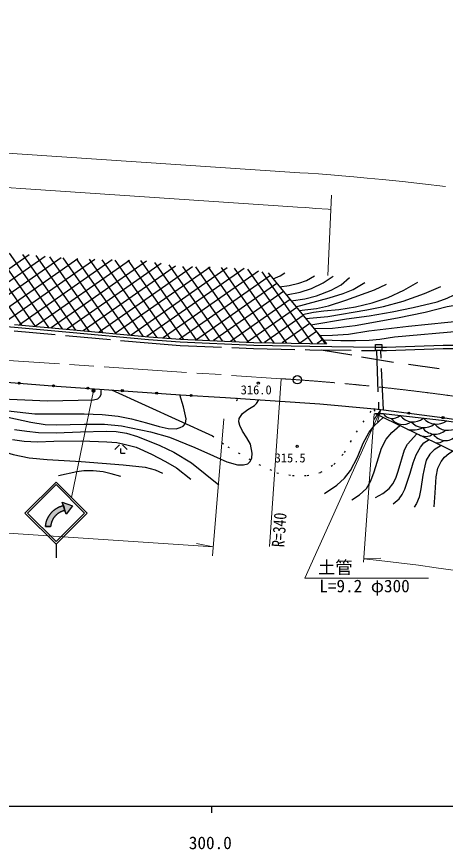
# Model space of a CAD drawing. Units: millimetres at full size, sheet at 1:1000; details may follow other scales. Extents: x 40000 to 680000, y 20000 to 380000.
# Drawn here: x 339765 to 401924, y 198715 to 319526 of the extents above; entities that cross this region are included whole.
import ezdxf
from ezdxf.enums import TextEntityAlignment as Align

# ---------------------------------------------------------------- set-up
doc = ezdxf.new("R2010")
doc.units = ezdxf.units.MM
doc.header["$LTSCALE"] = 1000
for name, pattern in [('CHAIN', [18.5, 12, -1.5, 3.5, -1.5]), ('DASHED', [7.5, 6, -1.5]), ('DOTTED', [1.75, 0.25, -1.5])]:
    doc.linetypes.add(name, pattern=pattern)
for name, color, linetype, lineweight in [('M-BGD', 7, 'Continuous', 25), ('M-BMK', 2, 'CHAIN', 13), ('M-BMK-SRVR', 3, 'Continuous', 25), ('M-STR-HTXT', 7, 'Continuous', 13), ('M-STR-STRC', 7, 'Continuous', 25), ('M-TTL-BAND', 7, 'Continuous', 25)]:
    doc.layers.add(name, color=color, linetype=linetype, lineweight=lineweight)
doc.styles.add('ＭＳ ゴシック', font='')
doc.styles.get('ＭＳ ゴシック').set_extended_font_data('MS Gothic')

# ---------------------------------------------------------------- blocks, each defined once
blk = doc.blocks.new('open_arrow')
at = {"color": 0, "linetype": 'Continuous', "lineweight": -2}
blk.add_lwpolyline([(7.5, 1.25), (0, 0), (7.5, -1.25)], dxfattribs=at)

msp = doc.modelspace()

# ---------------------------------------------------------------- hatches: boundary and pattern name
at = {"layer": 'M-BGD'}
for points in [[(339975, 266361, -1), (340274, 266338, -0.41421), (340113, 266200, -0.41421)], [(344960, 265980, -1), (345260, 265957, -0.41421), (345099, 265819, -0.41421)], [(349948, 265623, -1), (350247, 265602, -0.41421), (350087, 265463, -0.41421)], [(354935, 265271, -1), (355234, 265249, -0.41421), (355074, 265110, -0.41421)], [(359923, 264918, -1), (360222, 264896, -0.41421), (360062, 264757, -0.41421)], [(364911, 264574, -1), (365210, 264555, -1)], [(396488, 262021, -1), (396786, 261982, -1)], [(401445, 261365, -1), (401743, 261326, -1)]]:
    msp.add_hatch(color=256, dxfattribs=at).paths.add_polyline_path(points)
at = {"layer": 'M-STR-HTXT'}
msp.add_hatch(color=256, dxfattribs=at).paths.add_polyline_path([(350660, 265299, -0.41421), (350950, 265501, -0.41421), (351153, 265212, -1)])
at = {"layer": 'M-STR-STRC'}
for points in [[(346772, 247879), (346728, 247870), (346684, 247860), (346640, 247849), (346596, 247838), (346553, 247826), (346510, 247813), (346467, 247799), (346424, 247785), (346381, 247769), (346339, 247753), (346297, 247737), (346256, 247719), (346214, 247701), (346173, 247682), (346133, 247663), (346092, 247643), (346052, 247622), (346013, 247600), (345974, 247578), (345935, 247555), (345896, 247531), (345858, 247507), (345821, 247482), (345784, 247456), (345747, 247430), (345711, 247403), (345675, 247375), (345640, 247347), (345605, 247318), (345571, 247289), (345537, 247259), (345504, 247228), (345471, 247197), (345439, 247165), (345408, 247133), (345377, 247100), (345346, 247067), (345317, 247033), (345287, 246999), (345259, 246964), (345231, 246928), (345203, 246892), (345177, 246856), (345151, 246819), (345125, 246782), (345100, 246744), (345076, 246706), (345053, 246668), (345030, 246629), (345008, 246589), (344986, 246550), (344966, 246510), (344946, 246469), (344926, 246428), (344908, 246387), (344890, 246346), (344873, 246304), (344856, 246262), (344841, 246220), (344826, 246177), (344811, 246134), (344798, 246091), (344785, 246048), (344773, 246004), (344762, 245961), (344752, 245917), (344742, 245873), (344733, 245828), (344725, 245784), (344718, 245739), (344711, 245695), (344706, 245650), (344701, 245605), (344696, 245560), (344696, 245556), (343953, 245557), (343956, 245596), (343960, 245654), (343966, 245712), (343973, 245769), (343981, 245827), (343990, 245884), (344000, 245941), (344011, 245998), (344023, 246055), (344036, 246112), (344050, 246168), (344065, 246224), (344081, 246280), (344098, 246336), (344115, 246391), (344134, 246446), (344154, 246501), (344175, 246555), (344196, 246609), (344219, 246662), (344242, 246715), (344267, 246768), (344292, 246820), (344318, 246872), (344345, 246923), (344374, 246974), (344402, 247024), (344432, 247074), (344463, 247124), (344494, 247172), (344527, 247221), (344560, 247268), (344594, 247315), (344629, 247362), (344664, 247408), (344701, 247453), (344738, 247497), (344776, 247541), (344815, 247585), (344854, 247627), (344895, 247669), (344936, 247710), (344977, 247751), (345020, 247790), (345063, 247829), (345106, 247867), (345151, 247905), (345196, 247941), (345242, 247977), (345288, 248012), (345335, 248047), (345382, 248080), (345430, 248113), (345479, 248144), (345528, 248175), (345578, 248205), (345628, 248234), (345679, 248263), (345730, 248290), (345782, 248316), (345834, 248342), (345886, 248367), (345939, 248390), (345993, 248413), (346047, 248435), (346101, 248456), (346155, 248476), (346210, 248495), (346265, 248513), (346321, 248530), (346377, 248546), (346433, 248561), (346489, 248576), (346545, 248589), (346380, 249108), (347850, 248544), (346938, 247360)], [(346545, 248589), (346489, 248576), (346433, 248561), (346377, 248546), (346321, 248530), (346265, 248513), (346210, 248495), (346155, 248476), (346101, 248456), (346047, 248435), (345993, 248413), (345939, 248390), (345886, 248367), (345834, 248342), (345782, 248316), (345730, 248290), (345679, 248263), (345628, 248234), (345578, 248205), (345528, 248175), (345479, 248144), (345430, 248113), (345382, 248080), (345335, 248047), (345288, 248012), (345242, 247977), (345196, 247941), (345151, 247905), (345106, 247867), (345063, 247829), (345020, 247790), (344977, 247751), (344936, 247710), (344895, 247669), (344854, 247627), (344815, 247585), (344776, 247541), (344738, 247497), (344701, 247453), (344664, 247408), (344629, 247362), (344594, 247315), (344560, 247268), (344527, 247221), (344494, 247172), (344463, 247124), (344432, 247074), (344402, 247024), (344374, 246974), (344345, 246923), (344318, 246872), (344292, 246820), (344267, 246768), (344242, 246715), (344219, 246662), (344196, 246609), (344175, 246555), (344154, 246501), (344134, 246446), (344115, 246391), (344098, 246336), (344081, 246280), (344065, 246224), (344050, 246168), (344036, 246112), (344023, 246055), (344011, 245998), (344000, 245941), (343990, 245884), (343981, 245827), (343973, 245769), (343966, 245712), (343960, 245654), (343956, 245596), (343953, 245557), (344696, 245556), (344701, 245605), (344706, 245650), (344711, 245695), (344718, 245739), (344725, 245784), (344733, 245828), (344742, 245873), (344752, 245917), (344762, 245961), (344773, 246004), (344785, 246048), (344798, 246091), (344811, 246134), (344826, 246177), (344841, 246220), (344856, 246262), (344873, 246304), (344890, 246346), (344908, 246387), (344926, 246428), (344946, 246469), (344966, 246510), (344986, 246550), (345008, 246589), (345030, 246629), (345053, 246668), (345076, 246706), (345100, 246744), (345125, 246782), (345151, 246819), (345177, 246856), (345203, 246892), (345231, 246928), (345259, 246964), (345287, 246999), (345317, 247033), (345346, 247067), (345377, 247100), (345408, 247133), (345439, 247165), (345471, 247197), (345504, 247228), (345537, 247259), (345571, 247289), (345605, 247318), (345640, 247347), (345675, 247375), (345711, 247403), (345747, 247430), (345784, 247456), (345821, 247482), (345858, 247507), (345896, 247531), (345935, 247555), (345974, 247578), (346013, 247600), (346052, 247622), (346092, 247643), (346133, 247663), (346173, 247682), (346214, 247701), (346256, 247719), (346297, 247737), (346339, 247753), (346381, 247769), (346424, 247785), (346467, 247799), (346510, 247813), (346553, 247826), (346596, 247838), (346640, 247849), (346684, 247860), (346728, 247870), (346772, 247879)]]:
    msp.add_hatch(color=256, dxfattribs=at).paths.add_polyline_path(points)

# ---------------------------------------------------------------- linework, layer by layer
at = {"layer": 'M-BGD'}
for p, q in [((332867, 285631), (340471, 274772)), ((334773, 285524), (342428, 274592)), ((336707, 285377), (344385, 274413)), ((338658, 285206), (346342, 274233)), ((341571, 284950), (328284, 275646)), ((343895, 284746), (330753, 275544)), ((346219, 284542), (333157, 275396)), ((348624, 284395), (335499, 275204)), ((351107, 284302), (337829, 275005)), ((353606, 284221), (340153, 274801)), ((340610, 285034), (348298, 274054)), ((356145, 284167), (342465, 274589)), ((342561, 284863), (350254, 273876)), ((344512, 284692), (352209, 273699)), ((358603, 284057), (344777, 274377)), ((346463, 284520), (354165, 273521)), ((348375, 284404), (356120, 273343)), ((350256, 284334), (358076, 273165)), ((352136, 284264), (360021, 273003)), ((354003, 284212), (361958, 272853)), ((355862, 284173), (363885, 272715)), ((357720, 284134), (365773, 272634)), ((360708, 283701), (347089, 274164)), ((362814, 283344), (349404, 273954)), ((365269, 283232), (351718, 273743)), ((367806, 283177), (354033, 273533)), ((370284, 283080), (356348, 273323)), ((372753, 282979), (358663, 273112)), ((359740, 283864), (367661, 272553)), ((361818, 283513), (369549, 272471)), ((363826, 283259), (371437, 272390)), ((365682, 283224), (373326, 272308)), ((367539, 283187), (375197, 272250)), ((369422, 283114), (377057, 272210)), ((371304, 283041), (378916, 272170)), ((373239, 282892), (380775, 272130)), ((374839, 282608), (361012, 272926)), ((376554, 281977), (363366, 272743)), ((375331, 282520), (382632, 272093)), ((376242, 282358), (384673, 272070)), ((377507, 280814), (365822, 272632)), ((378461, 279650), (368286, 272526)), ((379414, 278487), (370749, 272419)), ((380368, 277323), (373213, 272313)), ((381321, 276160), (375722, 272239)), ((382275, 274996), (378258, 272184)), ((383229, 273833), (380795, 272129)), ((383341, 273696), (384478, 272072)), ((384182, 272670), (383347, 272085)), ((391788, 271589), (392696, 271579)), ((353523, 265370), (368151, 258711)), ((353991, 256744), (354671, 257404)), ((355791, 256744), (355111, 257404)), ((354891, 256204), (354891, 256864)), ((354891, 256204), (355491, 256204))]:
    msp.add_line(p, q, dxfattribs=at)
at = {"layer": 'M-BGD', "linetype": 'DASHED'}
for p, q in [((391956, 271079), (392245, 262556)), ((392968, 262487), (392561, 271079))]:
    msp.add_line(p, q, dxfattribs=at)
at = {"layer": 'M-BGD'}
for points in [[(391675, 262611), (392968, 262487), (401872, 261309), (415215, 259346), (423216, 257873), (450219, 252856), (454463, 252030), (457398, 251698), (460876, 251519), (465150, 251403), (468849, 251566), (471492, 251896), (474247, 252683), (476721, 253695), (479214, 255025), (481752, 256656), (484704, 258995), (488150, 262241), (491356, 265753), (498184, 273703), (520509, 301651), (533390, 318139)], [(376969, 281471), (377964, 281918), (378635, 282364)], [(377897, 280339), (379277, 280534), (380688, 280842), (381809, 281253), (382946, 281928)], [(378869, 279152), (380858, 279545), (382509, 280095), (384188, 280920), (385660, 281869)], [(379571, 278295), (381532, 278610), (383252, 279036), (385385, 279847), (386831, 280598), (388035, 281691)], [(380268, 277445), (385087, 278711), (387098, 279357), (388549, 279934), (390243, 280973)], [(380714, 276901), (383237, 277188), (384986, 277566), (387509, 278392), (391658, 279897), (393378, 280700)], [(381202, 276306), (382794, 276639), (384329, 276862), (386475, 277053), (388902, 277435), (391319, 278006), (393645, 278786), (395928, 279854), (397950, 281024)], [(381691, 275709), (384889, 276046), (390558, 276975), (392968, 277457), (395790, 278247), (398920, 279358), (401288, 280386)], [(382410, 274832), (387604, 275662), (390888, 276097), (394212, 276719), (397255, 277337), (400721, 278168), (402174, 278666), (403220, 279161)], [(382880, 274259), (385582, 274338), (388843, 274732), (394977, 275813), (398997, 276665), (402203, 277450), (406738, 278238), (408619, 278341), (410392, 278241), (412712, 277802), (417677, 276120), (421520, 274408), (427222, 271448), (430705, 270011), (438699, 267776)], [(303851, 276128), (304826, 276050), (308969, 275853), (317232, 275517), (323110, 275417), (330003, 275189), (333516, 274973), (339439, 274465), (347423, 273732), (358896, 272689), (363495, 272332), (374135, 271873), (382264, 271697), (391788, 271589)], [(383681, 273281), (385559, 273300), (387888, 273476), (390832, 273955), (396605, 274634), (405144, 275476), (407965, 275778), (410725, 275957), (412793, 275817), (414773, 275211), (417472, 274045), (421867, 272312), (425748, 270922), (430498, 269306), (433857, 268132), (437218, 267002)], [(339474, 274863), (347460, 274130), (358930, 273088), (363519, 272731), (374148, 272273), (382271, 272097), (384673, 272070)], [(436554, 266655), (433897, 267101), (431218, 267808), (427385, 269294), (424584, 270143), (421176, 271066), (416705, 272014), (407731, 273732), (406202, 273872), (404379, 273872), (394537, 273023), (392441, 272665), (390879, 272539), (388880, 272495), (386762, 272495), (384243, 272595)], [(392696, 271579), (393373, 271571), (401589, 271875), (405534, 271875)], [(392696, 271079), (393379, 271071), (401599, 271375), (405527, 271375), (407824, 271315), (409934, 271121), (411916, 270803), (415173, 270036), (419317, 268819), (427580, 266310)], [(304562, 267392), (305408, 267326), (309879, 267230), (318290, 267013), (327347, 267013), (334672, 266767), (345535, 265936), (363539, 264662), (370051, 264247)], [(300201, 257994), (302133, 260265), (304405, 262151), (306081, 263259), (307923, 264247), (309376, 264797), (311332, 265166), (313578, 265226), (316164, 265065), (322256, 264764), (344246, 263764), (350884, 263930), (351546, 264072), (351821, 264356), (352032, 264709), (352032, 265199), (352051, 265475)], [(338526, 262342), (342422, 261918), (349553, 261918), (352183, 261796), (354462, 261566), (356437, 261175), (358579, 260604), (360410, 260046), (361750, 259790), (362894, 259730), (363489, 259900), (363893, 260134), (364268, 260479), (364346, 261181), (363968, 262938), (363423, 264670)], [(338507, 261415), (341840, 260713), (343881, 260372), (345479, 260307), (349557, 260415), (352523, 260415), (354955, 260173), (359176, 259298), (361945, 258532), (365585, 257025), (368298, 255790), (370223, 254960), (371790, 254509), (372650, 254481), (373288, 254628), (373595, 254934), (373868, 255480), (373930, 256216), (373653, 257489), (373120, 258421), (372521, 259379), (372113, 260202), (371995, 260758), (372053, 261229), (372518, 261964), (373286, 262554), (374255, 263093), (374561, 263402), (374875, 263940)], [(370051, 264247), (383747, 263375), (391675, 262611)], [(384391, 250363), (386205, 251558), (387326, 252575), (388171, 253661), (389188, 255592), (390016, 257626), (390860, 259247), (391671, 260220), (392902, 261393)], [(391716, 261969), (392907, 261928), (401817, 260912), (415150, 258951), (423143, 257480), (436598, 254980), (444213, 253349)], [(444213, 253349), (444092, 251516), (432142, 250126), (409380, 253381), (391716, 261969)], [(388378, 249415), (389493, 250140), (390516, 251086), (391136, 252174), (391626, 253480), (392650, 256903), (393337, 258218), (394143, 259175), (395340, 260207)], [(309804, 256587), (311346, 257334), (312742, 257867), (314430, 258293), (316786, 258604), (325821, 258862), (328834, 258944), (330185, 258875), (331277, 258612), (333346, 257842), (336961, 256665), (339278, 255992), (341587, 255537), (344168, 255277), (349095, 254993), (355194, 254478), (358380, 254164), (359845, 253795), (360932, 253287)], [(339440, 259629), (341233, 259376), (342917, 259211), (345482, 259164), (349021, 259288), (352745, 259366), (354183, 259342), (355688, 259111), (357291, 258621), (360513, 257285), (362557, 256347), (365101, 254810), (369081, 251578)], [(391800, 249754), (392879, 250332), (393786, 251053), (394322, 251740), (394736, 252553), (395100, 253583), (396003, 256670), (396441, 257515), (397806, 259008)], [(339148, 258168), (340858, 257913), (342772, 257861), (345177, 257925), (349170, 257963), (352822, 257815), (354282, 257718), (355348, 257521), (357087, 257075), (359327, 256036), (361333, 254967), (362964, 254048), (365001, 252444)], [(394377, 248823), (395206, 249585), (395656, 250201), (396031, 250991), (396829, 253288), (397266, 254800), (397697, 255932), (398307, 257082), (398821, 257673), (399564, 258154)], [(401298, 257310), (400298, 256655), (399695, 256066), (399168, 255192), (398936, 254378), (398651, 252981), (398369, 251040), (398132, 249787), (397746, 248873), (397400, 248343)], [(400288, 248413), (400446, 250416), (400574, 252757), (400824, 254013), (401323, 254982), (401786, 255601), (402434, 256150), (402971, 256497)], [(354867, 252798), (353455, 253203), (352296, 253479), (350855, 253611), (349484, 253611), (348490, 253485), (345848, 252913)]]:
    msp.add_lwpolyline(points, dxfattribs=at)
at = {"layer": 'M-BGD', "linetype": 'DASHED'}
msp.add_lwpolyline([(339394, 273967), (347377, 273234), (358854, 272191), (363465, 271833), (374119, 271373), (382256, 271197), (391788, 271079)], dxfattribs=at)
at = {"layer": 'M-BGD'}
msp.add_lwpolyline([(391788, 271955), (392696, 271955), (392696, 271079), (391788, 271079)], close=True, dxfattribs=at)
at = {"layer": 'M-BGD', "linetype": 'DOTTED'}
msp.add_lwpolyline([(368151, 258711), (370371, 257118), (374874, 254535), (377504, 253344), (379764, 252966), (381884, 252963), (383869, 253421), (385777, 254566), (387304, 256283), (389022, 259240), (391425, 262635)], dxfattribs=at)
at = {"layer": 'M-BGD'}
for centre in [(340125, 266350), (345110, 265968), (374806, 266366), (350097, 265613), (355085, 265260), (360072, 264907), (365061, 264565), (396637, 262001), (401594, 261345), (380439, 257184)]:
    msp.add_circle(centre, 150, dxfattribs=at)
for centre, radius, start, end in [((371632, 263996), 150, 270, 90), ((391761, 262452), 150, 86.53442, 266.53442), ((394263, 262890), 1663, 215.32959, 311.65868), ((395760, 262438), 2068, 215.45234, 305.95413), ((397247, 263159), 2411, 218.81329, 308.17498), ((400656, 262996), 2585, 222.07833, 304.572), ((397204, 262442), 2885, 255.804, 298.88327), ((398839, 262357), 2454, 220.51593, 308.16856), ((400427, 261179), 2223, 214.63422, 312.3322), ((402310, 262038), 2531, 219.47129, 303.005), ((399046, 260686), 2054, 241.46011, 303.32614), ((401934, 260140), 2113, 213.60441, 317.38865), ((400634, 259638), 1965, 267.48375, 305.24773)]:
    msp.add_arc(centre, radius, start, end, dxfattribs=at)
at = {"layer": 'M-BMK'}
msp.add_line((297063, 272433), (378112, 267000), dxfattribs=at)
msp.add_arc((356381, -72305), 340000, 78.78784, 86.33538, dxfattribs=at)
at = {"layer": 'M-BMK-SRVR'}
msp.add_circle((380459, 266842), 600, dxfattribs=at)
at = {"layer": 'M-STR-HTXT'}
for p, q in [((385429, 293629), (384874, 281960)), ((376444, 242657), (378112, 267000)), ((350906, 265255), (347723, 249761)), ((368160, 241299), (369827, 261179)), ((390064, 240363), (391609, 261879)), ((368269, 242604), (303817, 246924)), ((368269, 242604), (365866, 243107)), ((390102, 240884), (392556, 240956))]:
    msp.add_line(p, q, dxfattribs=at)
for points in [[(277029, 321010), (278835, 318497), (279415, 317627), (280130, 316480), (281526, 314338), (283357, 312055), (284922, 310366), (287612, 308022), (290402, 306110), (294473, 304051), (299174, 302545), (300236, 302288), (380119, 296933), (380809, 296888), (382054, 296804), (383525, 296698), (385331, 296561), (386892, 296435), (388667, 296284), (390580, 296112), (392806, 295898), (395711, 295599), (398607, 295278), (401931, 294881)], [(271671, 319444), (274724, 315649), (275213, 314916), (275914, 313793), (277451, 311433), (279236, 309140), (281439, 306769), (284546, 304062), (287849, 301798), (292570, 299410), (297820, 297729), (299473, 297327), (379789, 291944), (380477, 291899), (381707, 291816), (383158, 291712), (384941, 291576), (385330, 291545)], [(550140, 304369), (511948, 257327), (506721, 252242), (501817, 247898), (492765, 241371), (480565, 235723), (470937, 233063), (461370, 231643), (451966, 231643), (442544, 232670), (418753, 236465), (415127, 237168), (411635, 237811), (409087, 238254), (406121, 238743), (403040, 239220), (400603, 239575), (398030, 239929), (395159, 240299), (392314, 240639), (390102, 240884)], [(392558, 262526), (381559, 238053), (399459, 238053)]]:
    msp.add_lwpolyline(points, dxfattribs=at)
msp.add_circle((350906, 265255), 250, dxfattribs=at)
at = {"layer": 'M-STR-STRC'}
for p, q in [((383924, 271177), (388363, 270439)), ((389758, 270178), (394395, 269413)), ((396586, 269095), (401047, 268500)), ((340973, 247511), (345473, 252011)), ((341326, 247511), (345473, 251657)), ((349973, 247510), (345473, 252011)), ((349620, 247510), (345473, 251657)), ((346938, 247360), (346380, 249108)), ((346380, 249108), (347850, 248544)), ((347850, 248544), (346938, 247360)), ((340973, 247511), (345473, 243010)), ((341326, 247511), (345473, 243364)), ((345473, 243010), (349973, 247510)), ((345473, 243364), (349620, 247510)), ((343953, 245557), (344696, 245556)), ((345473, 243010), (345473, 241011))]:
    msp.add_line(p, q, dxfattribs=at)
for points in [[(346380, 249108), (347850, 248544), (346938, 247360)], [(346380, 249108), (347850, 248544), (346938, 247360)], [(346545, 248589), (346380, 249108), (347850, 248544), (346938, 247360), (346772, 247879)], [(346545, 248589), (346772, 247879), (346772, 247879), (346728, 247870), (346684, 247860), (346640, 247849), (346596, 247838), (346553, 247826), (346510, 247813), (346467, 247799), (346424, 247785), (346381, 247769), (346339, 247753), (346297, 247737), (346256, 247719), (346214, 247701), (346173, 247682), (346133, 247663), (346092, 247643), (346052, 247622), (346013, 247600), (345974, 247578), (345935, 247555), (345896, 247531), (345858, 247507), (345821, 247482), (345784, 247456), (345747, 247430), (345711, 247403), (345675, 247375), (345640, 247347), (345605, 247318), (345571, 247289), (345537, 247259), (345504, 247228), (345471, 247197), (345439, 247165), (345408, 247133), (345377, 247100), (345346, 247067), (345317, 247033), (345287, 246999), (345259, 246964), (345231, 246928), (345203, 246892), (345177, 246856), (345151, 246819), (345125, 246782), (345100, 246744), (345076, 246706), (345053, 246668), (345030, 246629), (345008, 246589), (344986, 246550), (344966, 246510), (344946, 246469), (344926, 246428), (344908, 246387), (344890, 246346), (344873, 246304), (344856, 246262), (344841, 246220), (344826, 246177), (344811, 246134), (344798, 246091), (344785, 246048), (344773, 246004), (344762, 245961), (344752, 245917), (344742, 245873), (344733, 245828), (344725, 245784), (344718, 245739), (344711, 245695), (344706, 245650), (344701, 245605), (344696, 245560), (344696, 245556), (344696, 245556), (343953, 245557), (343953, 245557), (343956, 245596), (343960, 245654), (343966, 245712), (343973, 245769), (343981, 245827), (343990, 245884), (344000, 245941), (344011, 245998), (344023, 246055), (344036, 246112), (344050, 246168), (344065, 246224), (344081, 246280), (344098, 246336), (344115, 246391), (344134, 246446), (344154, 246501), (344175, 246555), (344196, 246609), (344219, 246662), (344242, 246715), (344267, 246768), (344292, 246820), (344318, 246872), (344345, 246923), (344374, 246974), (344402, 247024), (344432, 247074), (344463, 247124), (344494, 247172), (344527, 247221), (344560, 247268), (344594, 247315), (344629, 247362), (344664, 247408), (344701, 247453), (344738, 247497), (344776, 247541), (344815, 247585), (344854, 247627), (344895, 247669), (344936, 247710), (344977, 247751), (345020, 247790), (345063, 247829), (345106, 247867), (345151, 247905), (345196, 247941), (345242, 247977), (345288, 248012), (345335, 248047), (345382, 248080), (345430, 248113), (345479, 248144), (345528, 248175), (345578, 248205), (345628, 248234), (345679, 248263), (345730, 248290), (345782, 248316), (345834, 248342), (345886, 248367), (345939, 248390), (345993, 248413), (346047, 248435), (346101, 248456), (346155, 248476), (346210, 248495), (346265, 248513), (346321, 248530), (346377, 248546), (346433, 248561), (346489, 248576)]]:
    msp.add_lwpolyline(points, close=True, dxfattribs=at)
at = {"layer": 'M-TTL-BAND'}
for p, q in [((40000, 205000), (579000, 205000)), ((368000, 205000), (368000, 204000))]:
    msp.add_line(p, q, dxfattribs=at)

# ---------------------------------------------------------------- block references
at = {"layer": 'M-STR-HTXT', "xscale": 240, "yscale": 240, "rotation": 245.8}
msp.add_blockref('open_arrow', (392558, 262526), dxfattribs=at)

# ---------------------------------------------------------------- texts
at = {"layer": 'M-BGD', "style": 'ＭＳ ゴシック'}
msp.add_text('316.0', height=1320, dxfattribs=at).set_placement((374498, 266044), align=Align.TOP_CENTER)
msp.add_text('315.5', height=1320, dxfattribs=at).set_placement((377175, 255514), align=Align.MIDDLE_LEFT)
at = {"layer": 'M-STR-HTXT', "style": 'ＭＳ ゴシック', "width": 0.8}
msp.add_text('R=340', height=1833, rotation=86.08, dxfattribs=at).set_placement((376743, 242637), align=Align.TOP_LEFT)
at = {"layer": 'M-STR-HTXT', "style": 'ＭＳ ゴシック'}
for s, p in [('土管\u3000\u3000\u3000\u3000', (383459, 238153)), ('L=9.2 φ300', (383646, 235459))]:
    msp.add_text(s, height=1833, dxfattribs=at).set_placement(p, align=Align.BOTTOM_LEFT)
at = {"layer": 'M-TTL-BAND', "style": 'ＭＳ ゴシック'}
msp.add_text('300.0', height=1833, dxfattribs=at).set_placement((367844, 198195), align=Align.BOTTOM_CENTER)

doc.saveas('drawing.dxf')
